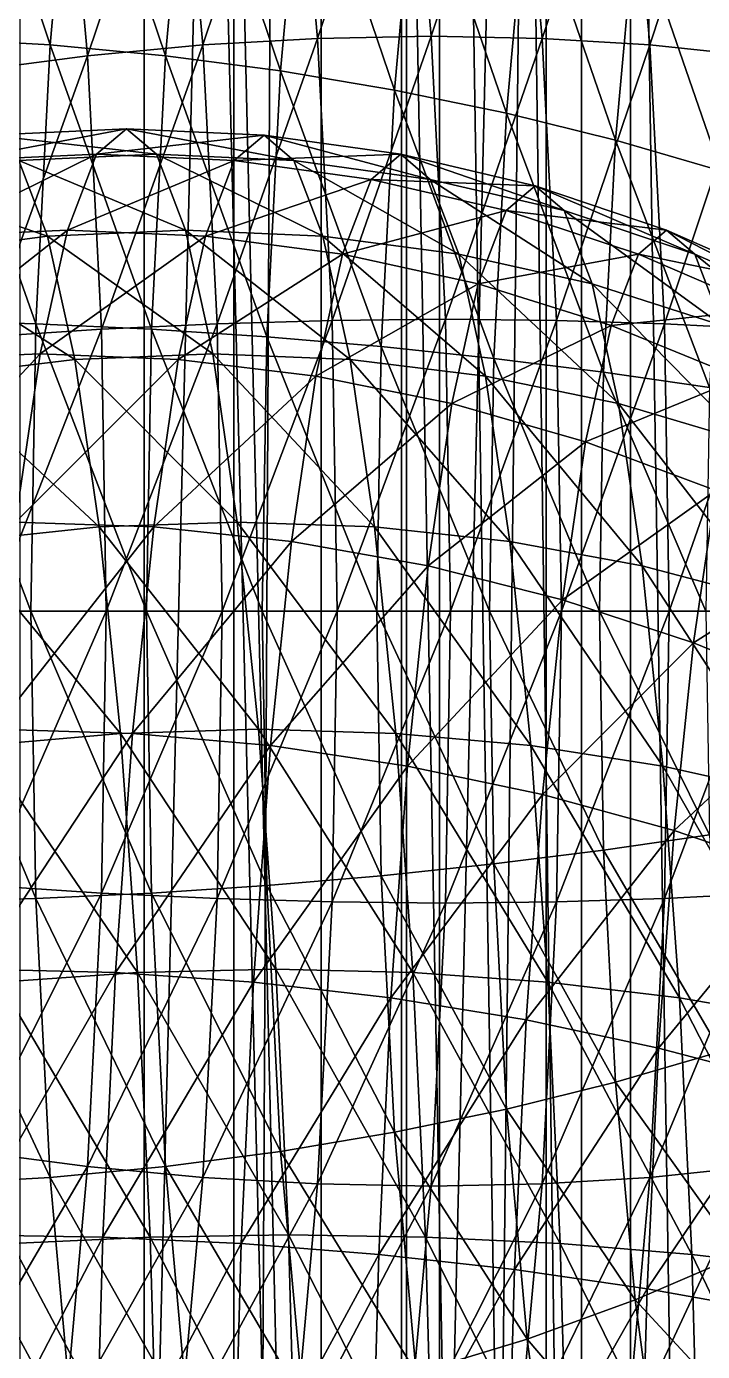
# Model space of a CAD drawing. Header units: metres. Extents: x -1.83 to 1.83, y -2.28 to 6.34.
# Drawn here: x 0.3643 to 0.6056, y 0.956 to 1.4289 of the extents above; entities that cross this region are included whole.
import ezdxf

# ---------------------------------------------------------------- set-up
doc = ezdxf.new("R2010")
doc.units = ezdxf.units.M

msp = doc.modelspace()

# ---------------------------------------------------------------- linework, layer by layer
at = {"layer": 'Prism 17'}
for points in [[(-0.6875, -1.03535, 0.03927), (0.6875, 2.96465, 0.03927), (0.6875, -1.03535, 0.03927)], [(-0.6875, -1.03535, 0.03927), (-0.6875, 2.96465, 0.03927), (0.6875, 2.96465, 0.03927)], [(0.40625, -1.03535, -0.02323), (0.28125, 2.96465, -0.11698), (0.28125, -1.03535, -0.11698)], [(0.40625, -1.03535, -0.02323), (0.40625, 2.96465, -0.02323), (0.28125, 2.96465, -0.11698)], [(0.5, -1.03535, -0.08573), (0.40625, 2.96465, -0.02323), (0.40625, -1.03535, -0.02323)], [(0.5, -1.03535, -0.08573), (0.5, 2.96465, -0.08573), (0.40625, 2.96465, -0.02323)], [(0.5625, -1.03535, 0.00802), (0.5, 2.96465, -0.08573), (0.5, -1.03535, -0.08573)], [(0.5625, -1.03535, 0.00802), (0.5625, 2.96465, 0.00802), (0.5, 2.96465, -0.08573)], [(0.625, -1.03535, -0.05448), (0.5625, 2.96465, 0.00802), (0.5625, -1.03535, 0.00802)], [(0.625, -1.03535, -0.05448), (0.625, 2.96465, -0.05448), (0.5625, 2.96465, 0.00802)]]:
    msp.add_3dface(points, dxfattribs=at)
at = {"layer": 'Prism 4'}
for points in [[(0.43834, -1.04699, 0.10907), (0.46953, 4.95301, 0.2558), (0.46953, -1.04699, 0.2558)], [(0.43834, -1.04699, 0.10907), (0.43834, 4.95301, 0.10907), (0.46953, 4.95301, 0.2558)], [(0.54981, -1.04699, 0.0087), (0.43834, 4.95301, 0.10907), (0.43834, -1.04699, 0.10907)], [(0.54981, -1.04699, 0.0087), (0.54981, 4.95301, 0.0087), (0.43834, 4.95301, 0.10907)], [(0.46953, -1.04699, 0.2558), (0.61219, 4.95301, 0.30215), (0.61219, -1.04699, 0.30215)], [(0.46953, -1.04699, 0.2558), (0.46953, 4.95301, 0.2558), (0.61219, 4.95301, 0.30215)], [(0.69247, -1.04699, 0.05506), (0.54981, 4.95301, 0.0087), (0.54981, -1.04699, 0.0087)], [(0.69247, -1.04699, 0.05506), (0.69247, 4.95301, 0.05506), (0.54981, 4.95301, 0.0087)]]:
    msp.add_3dface(points, dxfattribs=at)
at = {"layer": 'Prism 5'}
for points in [[(0.49819, -1.04699, 0.20179), (0.3484, 4.95301, 0.20964), (0.3484, -1.04699, 0.20964)], [(0.49819, -1.04699, 0.20179), (0.49819, 4.95301, 0.20179), (0.3484, 4.95301, 0.20964)], [(0.36199, -1.04699, 0.46909), (0.51179, 4.95301, 0.46124), (0.51179, -1.04699, 0.46124)], [(0.36199, -1.04699, 0.46909), (0.36199, 4.95301, 0.46909), (0.51179, 4.95301, 0.46124)], [(0.57989, -1.04699, 0.32759), (0.49819, 4.95301, 0.20179), (0.49819, -1.04699, 0.20179)], [(0.57989, -1.04699, 0.32759), (0.57989, 4.95301, 0.32759), (0.49819, 4.95301, 0.20179)], [(0.51179, -1.04699, 0.46124), (0.57989, 4.95301, 0.32759), (0.57989, -1.04699, 0.32759)], [(0.51179, -1.04699, 0.46124), (0.51179, 4.95301, 0.46124), (0.57989, 4.95301, 0.32759)]]:
    msp.add_3dface(points, dxfattribs=at)
at = {"layer": 'Sphere 5'}
for points in [[(0.37274, 1.42233, 0.415), (0.33175, 1.42466, 0.38312), (0.34024, 1.51909, 0.373)], [(0.37274, 1.42233, 0.415), (0.34024, 1.51909, 0.373), (0.38113, 1.51567, 0.405)], [(0.45976, 1.51909, 0.06785), (0.41886, 1.51568, 0.03585), (0.42726, 1.42233, 0.02585)], [(0.45976, 1.51909, 0.06785), (0.42726, 1.42233, 0.02585), (0.46825, 1.42466, 0.05773)], [(0.5002, 1.52023, 0.10101), (0.45976, 1.51909, 0.06785), (0.46825, 1.42466, 0.05773)], [(0.5002, 1.52023, 0.10101), (0.46825, 1.42466, 0.05773), (0.50872, 1.42544, 0.09085)], [(0.53988, 1.51909, 0.13508), (0.5002, 1.52023, 0.10101), (0.50872, 1.42544, 0.09085)], [(0.53988, 1.51909, 0.13508), (0.50872, 1.42544, 0.09085), (0.54837, 1.42466, 0.12496)], [(0.57849, 1.51568, 0.1698), (0.53988, 1.51909, 0.13508), (0.54837, 1.42466, 0.12496)], [(0.41394, 1.41845, 0.4454), (0.37274, 1.42233, 0.415), (0.38113, 1.51567, 0.405)], [(0.41886, 1.51568, 0.03585), (0.37783, 1.51001, 0.00526), (0.38606, 1.41845, -0.00455)], [(0.41394, 1.41845, 0.4454), (0.38113, 1.51567, 0.405), (0.42217, 1.51001, 0.43559)], [(0.41886, 1.51568, 0.03585), (0.38606, 1.41845, -0.00455), (0.42726, 1.42233, 0.02585)], [(0.57849, 1.51568, 0.1698), (0.54837, 1.42466, 0.12496), (0.58689, 1.42233, 0.15979)], [(0.61575, 1.51001, 0.2049), (0.57849, 1.51568, 0.1698), (0.58689, 1.42233, 0.15979)], [(0.37783, 1.51001, 0.00526), (0.33696, 1.50214, -0.02369), (0.34497, 1.41307, -0.03324)], [(0.37783, 1.51001, 0.00526), (0.34497, 1.41307, -0.03324), (0.38606, 1.41845, -0.00455)], [(0.45503, 1.41307, 0.47409), (0.41394, 1.41845, 0.4454), (0.42217, 1.51001, 0.43559)], [(0.45503, 1.41307, 0.47409), (0.42217, 1.51001, 0.43559), (0.46304, 1.50214, 0.46455)], [(0.61575, 1.51001, 0.2049), (0.58689, 1.42233, 0.15979), (0.62398, 1.41845, 0.19509)], [(0.49571, 1.40622, 0.50085), (0.45503, 1.41307, 0.47409), (0.46304, 1.50214, 0.46455)], [(0.49571, 1.40622, 0.50085), (0.46304, 1.50214, 0.46455), (0.50343, 1.49212, 0.49165)], [(0.53566, 1.39795, 0.52548), (0.49571, 1.40622, 0.50085), (0.50343, 1.49212, 0.49165)], [(0.53566, 1.39795, 0.52548), (0.50343, 1.49212, 0.49165), (0.54304, 1.48004, 0.51668)], [(0.57457, 1.38833, 0.54778), (0.53566, 1.39795, 0.52548), (0.54304, 1.48004, 0.51668)], [(0.57457, 1.38833, 0.54778), (0.54304, 1.48004, 0.51668), (0.58155, 1.46598, 0.53946)], [(0.61215, 1.37743, 0.56759), (0.57457, 1.38833, 0.54778), (0.58155, 1.46598, 0.53946)], [(0.61215, 1.37743, 0.56759), (0.58155, 1.46598, 0.53946), (0.61868, 1.45005, 0.55981)], [(0.3676, 1.32284, 0.42113), (0.32655, 1.32402, 0.38932), (0.33175, 1.42466, 0.38312)], [(0.3676, 1.32284, 0.42113), (0.33175, 1.42466, 0.38312), (0.37274, 1.42233, 0.415)], [(0.46825, 1.42466, 0.05773), (0.42726, 1.42233, 0.02585), (0.4324, 1.32284, 0.01972)], [(0.46825, 1.42466, 0.05773), (0.4324, 1.32284, 0.01972), (0.47345, 1.32403, 0.05154)], [(0.50872, 1.42544, 0.09085), (0.46825, 1.42466, 0.05773), (0.47345, 1.32403, 0.05154)], [(0.50872, 1.42544, 0.09085), (0.47345, 1.32403, 0.05154), (0.51394, 1.32442, 0.08463)], [(0.54837, 1.42466, 0.12496), (0.50872, 1.42544, 0.09085), (0.51394, 1.32442, 0.08463)], [(0.54837, 1.42466, 0.12496), (0.51394, 1.32442, 0.08463), (0.55357, 1.32403, 0.11876)], [(0.58689, 1.42233, 0.15979), (0.54837, 1.42466, 0.12496), (0.55357, 1.32403, 0.11876)], [(0.4089, 1.32087, 0.45141), (0.3676, 1.32284, 0.42113), (0.37274, 1.42233, 0.415)], [(0.4089, 1.32087, 0.45141), (0.37274, 1.42233, 0.415), (0.41394, 1.41845, 0.4454)], [(0.42726, 1.42233, 0.02585), (0.38606, 1.41845, -0.00455), (0.3911, 1.32087, -0.01056)], [(0.42726, 1.42233, 0.02585), (0.3911, 1.32087, -0.01056), (0.4324, 1.32284, 0.01972)], [(0.58689, 1.42233, 0.15979), (0.55357, 1.32403, 0.11876), (0.59203, 1.32284, 0.15367)], [(0.62398, 1.41845, 0.19509), (0.58689, 1.42233, 0.15979), (0.59203, 1.32284, 0.15367)], [(0.38606, 1.41845, -0.00455), (0.34497, 1.41307, -0.03324), (0.34987, 1.31814, -0.03909)], [(0.38606, 1.41845, -0.00455), (0.34987, 1.31814, -0.03909), (0.3911, 1.32087, -0.01056)], [(0.45013, 1.31814, 0.47994), (0.4089, 1.32087, 0.45141), (0.41394, 1.41845, 0.4454)], [(0.45013, 1.31814, 0.47994), (0.41394, 1.41845, 0.4454), (0.45503, 1.41307, 0.47409)], [(0.62398, 1.41845, 0.19509), (0.59203, 1.32284, 0.15367), (0.62902, 1.32087, 0.18908)], [(0.49098, 1.31466, 0.50649), (0.45013, 1.31814, 0.47994), (0.45503, 1.41307, 0.47409)], [(0.49098, 1.31466, 0.50649), (0.45503, 1.41307, 0.47409), (0.49571, 1.40622, 0.50085)], [(0.53113, 1.31046, 0.53086), (0.49098, 1.31466, 0.50649), (0.49571, 1.40622, 0.50085)], [(0.53113, 1.31046, 0.53086), (0.49571, 1.40622, 0.50085), (0.53566, 1.39795, 0.52548)], [(0.57029, 1.30558, 0.55287), (0.53113, 1.31046, 0.53086), (0.53566, 1.39795, 0.52548)], [(0.57029, 1.30558, 0.55287), (0.53566, 1.39795, 0.52548), (0.57457, 1.38833, 0.54778)], [(0.60816, 1.30005, 0.57236), (0.57029, 1.30558, 0.55287), (0.57457, 1.38833, 0.54778)], [(0.60816, 1.30005, 0.57236), (0.57457, 1.38833, 0.54778), (0.61215, 1.37743, 0.56759)], [(0.51394, 1.32442, 0.08463), (0.47345, 1.32403, 0.05154), (0.4752, 1.22023, 0.04945)], [(0.51394, 1.32442, 0.08463), (0.4752, 1.22023, 0.04945), (0.5157, 1.22023, 0.08254)], [(0.55357, 1.32403, 0.11876), (0.51394, 1.32442, 0.08463), (0.5157, 1.22023, 0.08254)], [(0.36587, 1.22023, 0.42319), (0.3248, 1.22023, 0.3914), (0.32655, 1.32402, 0.38932)], [(0.36587, 1.22023, 0.42319), (0.32655, 1.32402, 0.38932), (0.3676, 1.32284, 0.42113)], [(0.3911, 1.32087, -0.01056), (0.34987, 1.31814, -0.03909), (0.35152, 1.22023, -0.04105)], [(0.3911, 1.32087, -0.01056), (0.35152, 1.22023, -0.04105), (0.3928, 1.22023, -0.01258)], [(0.4072, 1.22023, 0.45344), (0.36587, 1.22023, 0.42319), (0.3676, 1.32284, 0.42113)], [(0.4072, 1.22023, 0.45344), (0.3676, 1.32284, 0.42113), (0.4089, 1.32087, 0.45141)], [(0.4324, 1.32284, 0.01972), (0.3911, 1.32087, -0.01056), (0.3928, 1.22023, -0.01258)], [(0.4324, 1.32284, 0.01972), (0.3928, 1.22023, -0.01258), (0.43413, 1.22023, 0.01766)], [(0.44848, 1.22023, 0.48191), (0.4072, 1.22023, 0.45344), (0.4089, 1.32087, 0.45141)], [(0.44848, 1.22023, 0.48191), (0.4089, 1.32087, 0.45141), (0.45013, 1.31814, 0.47994)], [(0.47345, 1.32403, 0.05154), (0.4324, 1.32284, 0.01972), (0.43413, 1.22023, 0.01766)], [(0.47345, 1.32403, 0.05154), (0.43413, 1.22023, 0.01766), (0.4752, 1.22023, 0.04945)], [(0.55357, 1.32403, 0.11876), (0.5157, 1.22023, 0.08254), (0.55532, 1.22023, 0.11668)], [(0.59203, 1.32284, 0.15367), (0.55357, 1.32403, 0.11876), (0.55532, 1.22023, 0.11668)], [(0.59203, 1.32284, 0.15367), (0.55532, 1.22023, 0.11668), (0.59376, 1.22023, 0.1516)], [(0.62902, 1.32087, 0.18908), (0.59203, 1.32284, 0.15367), (0.59376, 1.22023, 0.1516)], [(0.62902, 1.32087, 0.18908), (0.59376, 1.22023, 0.1516), (0.63072, 1.22023, 0.18706)], [(0.48938, 1.22023, 0.50839), (0.44848, 1.22023, 0.48191), (0.45013, 1.31814, 0.47994)], [(0.48938, 1.22023, 0.50839), (0.45013, 1.31814, 0.47994), (0.49098, 1.31466, 0.50649)], [(0.52961, 1.22023, 0.53268), (0.48938, 1.22023, 0.50839), (0.49098, 1.31466, 0.50649)], [(0.52961, 1.22023, 0.53268), (0.49098, 1.31466, 0.50649), (0.53113, 1.31046, 0.53086)], [(0.56885, 1.22023, 0.55459), (0.52961, 1.22023, 0.53268), (0.53113, 1.31046, 0.53086)], [(0.56885, 1.22023, 0.55459), (0.53113, 1.31046, 0.53086), (0.57029, 1.30558, 0.55287)], [(0.60681, 1.22023, 0.57396), (0.56885, 1.22023, 0.55459), (0.57029, 1.30558, 0.55287)], [(0.60681, 1.22023, 0.57396), (0.57029, 1.30558, 0.55287), (0.60816, 1.30005, 0.57236)], [(0.3676, 1.11763, 0.42113), (0.3248, 1.22023, 0.3914), (0.36587, 1.22023, 0.42319)], [(0.3676, 1.11763, 0.42113), (0.32655, 1.11644, 0.38932), (0.3248, 1.22023, 0.3914)], [(0.3928, 1.22023, -0.01258), (0.34987, 1.12233, -0.03909), (0.3911, 1.11959, -0.01056)], [(0.3928, 1.22023, -0.01258), (0.35152, 1.22023, -0.04105), (0.34987, 1.12233, -0.03909)], [(0.4089, 1.11959, 0.45141), (0.36587, 1.22023, 0.42319), (0.4072, 1.22023, 0.45344)], [(0.4089, 1.11959, 0.45141), (0.3676, 1.11763, 0.42113), (0.36587, 1.22023, 0.42319)], [(0.43413, 1.22023, 0.01766), (0.3911, 1.11959, -0.01056), (0.4324, 1.11763, 0.01972)], [(0.43413, 1.22023, 0.01766), (0.3928, 1.22023, -0.01258), (0.3911, 1.11959, -0.01056)], [(0.45013, 1.12233, 0.47994), (0.4072, 1.22023, 0.45344), (0.44848, 1.22023, 0.48191)], [(0.45013, 1.12233, 0.47994), (0.4089, 1.11959, 0.45141), (0.4072, 1.22023, 0.45344)], [(0.4752, 1.22023, 0.04945), (0.4324, 1.11763, 0.01972), (0.47345, 1.11644, 0.05154)], [(0.4752, 1.22023, 0.04945), (0.43413, 1.22023, 0.01766), (0.4324, 1.11763, 0.01972)], [(0.49098, 1.12581, 0.50649), (0.44848, 1.22023, 0.48191), (0.48938, 1.22023, 0.50839)], [(0.49098, 1.12581, 0.50649), (0.45013, 1.12233, 0.47994), (0.44848, 1.22023, 0.48191)], [(0.5157, 1.22023, 0.08254), (0.47345, 1.11644, 0.05154), (0.51394, 1.11604, 0.08463)], [(0.5157, 1.22023, 0.08254), (0.4752, 1.22023, 0.04945), (0.47345, 1.11644, 0.05154)], [(0.53113, 1.13, 0.53086), (0.48938, 1.22023, 0.50839), (0.52961, 1.22023, 0.53268)], [(0.53113, 1.13, 0.53086), (0.49098, 1.12581, 0.50649), (0.48938, 1.22023, 0.50839)], [(0.55532, 1.22023, 0.11668), (0.51394, 1.11604, 0.08463), (0.55357, 1.11644, 0.11876)], [(0.55532, 1.22023, 0.11668), (0.5157, 1.22023, 0.08254), (0.51394, 1.11604, 0.08463)], [(0.57029, 1.13489, 0.55287), (0.52961, 1.22023, 0.53268), (0.56885, 1.22023, 0.55459)], [(0.57029, 1.13489, 0.55287), (0.53113, 1.13, 0.53086), (0.52961, 1.22023, 0.53268)], [(0.59376, 1.22023, 0.1516), (0.55357, 1.11644, 0.11876), (0.59203, 1.11763, 0.15367)], [(0.59376, 1.22023, 0.1516), (0.55532, 1.22023, 0.11668), (0.55357, 1.11644, 0.11876)], [(0.60816, 1.14042, 0.57236), (0.56885, 1.22023, 0.55459), (0.60681, 1.22023, 0.57396)], [(0.60816, 1.14042, 0.57236), (0.57029, 1.13489, 0.55287), (0.56885, 1.22023, 0.55459)], [(0.63072, 1.22023, 0.18706), (0.59203, 1.11763, 0.15367), (0.62902, 1.11959, 0.18908)], [(0.63072, 1.22023, 0.18706), (0.59376, 1.22023, 0.1516), (0.59203, 1.11763, 0.15367)], [(0.61215, 1.06303, 0.56759), (0.57029, 1.13489, 0.55287), (0.60816, 1.14042, 0.57236)], [(0.57457, 1.05213, 0.54778), (0.53113, 1.13, 0.53086), (0.57029, 1.13489, 0.55287)], [(0.61215, 1.06303, 0.56759), (0.57457, 1.05213, 0.54778), (0.57029, 1.13489, 0.55287)], [(0.49571, 1.03425, 0.50085), (0.45013, 1.12233, 0.47994), (0.49098, 1.12581, 0.50649)], [(0.53566, 1.04251, 0.52548), (0.49098, 1.12581, 0.50649), (0.53113, 1.13, 0.53086)], [(0.53566, 1.04251, 0.52548), (0.49571, 1.03425, 0.50085), (0.49098, 1.12581, 0.50649)], [(0.57457, 1.05213, 0.54778), (0.53566, 1.04251, 0.52548), (0.53113, 1.13, 0.53086)], [(0.3911, 1.11959, -0.01056), (0.34987, 1.12233, -0.03909), (0.34497, 1.0274, -0.03324)], [(0.45503, 1.0274, 0.47409), (0.4089, 1.11959, 0.45141), (0.45013, 1.12233, 0.47994)], [(0.49571, 1.03425, 0.50085), (0.45503, 1.0274, 0.47409), (0.45013, 1.12233, 0.47994)], [(0.37274, 1.01814, 0.415), (0.32655, 1.11644, 0.38932), (0.3676, 1.11763, 0.42113)], [(0.37274, 1.01814, 0.415), (0.33175, 1.0158, 0.38312), (0.32655, 1.11644, 0.38932)], [(0.3911, 1.11959, -0.01056), (0.34497, 1.0274, -0.03324), (0.38606, 1.02201, -0.00455)], [(0.41394, 1.02201, 0.4454), (0.3676, 1.11763, 0.42113), (0.4089, 1.11959, 0.45141)], [(0.41394, 1.02201, 0.4454), (0.37274, 1.01814, 0.415), (0.3676, 1.11763, 0.42113)], [(0.4324, 1.11763, 0.01972), (0.3911, 1.11959, -0.01056), (0.38606, 1.02201, -0.00455)], [(0.4324, 1.11763, 0.01972), (0.38606, 1.02201, -0.00455), (0.42726, 1.01814, 0.02585)], [(0.45503, 1.0274, 0.47409), (0.41394, 1.02201, 0.4454), (0.4089, 1.11959, 0.45141)], [(0.47345, 1.11644, 0.05154), (0.4324, 1.11763, 0.01972), (0.42726, 1.01814, 0.02585)], [(0.47345, 1.11644, 0.05154), (0.42726, 1.01814, 0.02585), (0.46825, 1.0158, 0.05773)], [(0.51394, 1.11604, 0.08463), (0.47345, 1.11644, 0.05154), (0.46825, 1.0158, 0.05773)], [(0.51394, 1.11604, 0.08463), (0.46825, 1.0158, 0.05773), (0.50872, 1.01502, 0.09085)], [(0.55357, 1.11644, 0.11876), (0.50872, 1.01502, 0.09085), (0.54837, 1.0158, 0.12496)], [(0.55357, 1.11644, 0.11876), (0.51394, 1.11604, 0.08463), (0.50872, 1.01502, 0.09085)], [(0.59203, 1.11763, 0.15367), (0.54837, 1.0158, 0.12496), (0.58689, 1.01814, 0.15979)], [(0.59203, 1.11763, 0.15367), (0.55357, 1.11644, 0.11876), (0.54837, 1.0158, 0.12496)], [(0.62902, 1.11959, 0.18908), (0.58689, 1.01814, 0.15979), (0.62398, 1.02201, 0.19509)], [(0.62902, 1.11959, 0.18908), (0.59203, 1.11763, 0.15367), (0.58689, 1.01814, 0.15979)], [(0.61868, 0.99042, 0.55981), (0.57457, 1.05213, 0.54778), (0.61215, 1.06303, 0.56759)], [(0.58155, 0.97449, 0.53946), (0.53566, 1.04251, 0.52548), (0.57457, 1.05213, 0.54778)], [(0.61868, 0.99042, 0.55981), (0.58155, 0.97449, 0.53946), (0.57457, 1.05213, 0.54778)], [(0.54304, 0.96042, 0.51668), (0.49571, 1.03425, 0.50085), (0.53566, 1.04251, 0.52548)], [(0.58155, 0.97449, 0.53946), (0.54304, 0.96042, 0.51668), (0.53566, 1.04251, 0.52548)], [(0.50343, 0.94834, 0.49164), (0.45503, 1.0274, 0.47409), (0.49571, 1.03425, 0.50085)], [(0.54304, 0.96042, 0.51668), (0.50343, 0.94834, 0.49164), (0.49571, 1.03425, 0.50085)], [(0.38606, 1.02201, -0.00455), (0.34497, 1.0274, -0.03324), (0.33696, 0.93832, -0.02369)], [(0.46304, 0.93832, 0.46455), (0.41394, 1.02201, 0.4454), (0.45503, 1.0274, 0.47409)], [(0.50343, 0.94834, 0.49164), (0.46304, 0.93832, 0.46455), (0.45503, 1.0274, 0.47409)], [(0.38606, 1.02201, -0.00455), (0.33696, 0.93832, -0.02369), (0.37783, 0.93045, 0.00526)], [(0.42217, 0.93045, 0.43559), (0.37274, 1.01814, 0.415), (0.41394, 1.02201, 0.4454)], [(0.42726, 1.01814, 0.02585), (0.38606, 1.02201, -0.00455), (0.37783, 0.93045, 0.00526)], [(0.46304, 0.93832, 0.46455), (0.42217, 0.93045, 0.43559), (0.41394, 1.02201, 0.4454)], [(0.62398, 1.02201, 0.19509), (0.57849, 0.92479, 0.1698), (0.61575, 0.93045, 0.2049)], [(0.62398, 1.02201, 0.19509), (0.58689, 1.01814, 0.15979), (0.57849, 0.92479, 0.1698)], [(0.38113, 0.92479, 0.405), (0.33175, 1.0158, 0.38312), (0.37274, 1.01814, 0.415)], [(0.42217, 0.93045, 0.43559), (0.38113, 0.92479, 0.405), (0.37274, 1.01814, 0.415)], [(0.42726, 1.01814, 0.02585), (0.37783, 0.93045, 0.00526), (0.41886, 0.92479, 0.03585)], [(0.46825, 1.0158, 0.05773), (0.42726, 1.01814, 0.02585), (0.41886, 0.92479, 0.03585)], [(0.58689, 1.01814, 0.15979), (0.53988, 0.92137, 0.13508), (0.57849, 0.92479, 0.1698)], [(0.58689, 1.01814, 0.15979), (0.54837, 1.0158, 0.12496), (0.53988, 0.92137, 0.13508)], [(0.38113, 0.92479, 0.405), (0.34024, 0.92137, 0.373), (0.33175, 1.0158, 0.38312)], [(0.46825, 1.0158, 0.05773), (0.41886, 0.92479, 0.03585), (0.45976, 0.92137, 0.06785)], [(0.50872, 1.01502, 0.09085), (0.46825, 1.0158, 0.05773), (0.45976, 0.92137, 0.06785)], [(0.50872, 1.01502, 0.09085), (0.45976, 0.92137, 0.06785), (0.5002, 0.92023, 0.10101)], [(0.54837, 1.0158, 0.12496), (0.5002, 0.92023, 0.10101), (0.53988, 0.92137, 0.13508)], [(0.54837, 1.0158, 0.12496), (0.50872, 1.01502, 0.09085), (0.5002, 0.92023, 0.10101)], [(0.62755, 0.92479, 0.54925), (0.58155, 0.97449, 0.53946), (0.61868, 0.99042, 0.55981)], [(0.59103, 0.90431, 0.52816), (0.54304, 0.96042, 0.51668), (0.58155, 0.97449, 0.53946)], [(0.62755, 0.92479, 0.54925), (0.59103, 0.90431, 0.52816), (0.58155, 0.97449, 0.53946)], [(0.55305, 0.88623, 0.50474), (0.50343, 0.94834, 0.49164), (0.54304, 0.96042, 0.51668)], [(0.59103, 0.90431, 0.52816), (0.55305, 0.88623, 0.50474), (0.54304, 0.96042, 0.51668)]]:
    msp.add_3dface(points, dxfattribs=at)
at = {"layer": 'Sphere 6'}
for points in [[(0.4, 1.39243, 0.20043), (0.34021, 1.38106, 0.18905), (0.38931, 1.38331, 0.17106)], [(0.4, 1.39243, 0.20043), (0.35086, 1.39014, 0.21831), (0.34021, 1.38106, 0.18905)], [(0.41069, 1.38331, 0.2298), (0.35086, 1.39014, 0.21831), (0.4, 1.39243, 0.20043)], [(0.44914, 1.39014, 0.18254), (0.4, 1.39243, 0.20043), (0.38931, 1.38331, 0.17106)], [(0.45979, 1.38106, 0.2118), (0.4, 1.39243, 0.20043), (0.44914, 1.39014, 0.18254)], [(0.45979, 1.38106, 0.2118), (0.41069, 1.38331, 0.2298), (0.4, 1.39243, 0.20043)], [(0.41069, 1.38331, 0.2298), (0.36151, 1.38106, 0.24757), (0.35086, 1.39014, 0.21831)], [(0.44914, 1.39014, 0.18254), (0.38931, 1.38331, 0.17106), (0.43849, 1.38106, 0.15328)], [(0.49791, 1.38331, 0.16479), (0.44914, 1.39014, 0.18254), (0.43849, 1.38106, 0.15328)], [(0.50843, 1.37433, 0.19372), (0.44914, 1.39014, 0.18254), (0.49791, 1.38331, 0.16479)], [(0.50843, 1.37433, 0.19372), (0.45979, 1.38106, 0.2118), (0.44914, 1.39014, 0.18254)], [(0.37184, 1.3541, 0.27594), (0.31262, 1.37433, 0.26499), (0.36151, 1.38106, 0.24757)], [(0.38931, 1.38331, 0.17106), (0.32988, 1.3541, 0.16068), (0.37894, 1.35624, 0.14258)], [(0.38931, 1.38331, 0.17106), (0.34021, 1.38106, 0.18905), (0.32988, 1.3541, 0.16068)], [(0.42106, 1.35624, 0.25828), (0.36151, 1.38106, 0.24757), (0.41069, 1.38331, 0.2298)], [(0.42106, 1.35624, 0.25828), (0.37184, 1.3541, 0.27594), (0.36151, 1.38106, 0.24757)], [(0.43849, 1.38106, 0.15328), (0.38931, 1.38331, 0.17106), (0.37894, 1.35624, 0.14258)], [(0.43849, 1.38106, 0.15328), (0.37894, 1.35624, 0.14258), (0.42816, 1.3541, 0.12491)], [(0.47012, 1.3541, 0.24017), (0.41069, 1.38331, 0.2298), (0.45979, 1.38106, 0.2118)], [(0.47012, 1.3541, 0.24017), (0.42106, 1.35624, 0.25828), (0.41069, 1.38331, 0.2298)], [(0.48738, 1.37433, 0.13587), (0.43849, 1.38106, 0.15328), (0.42816, 1.3541, 0.12491)], [(0.49791, 1.38331, 0.16479), (0.43849, 1.38106, 0.15328), (0.48738, 1.37433, 0.13587)], [(0.51864, 1.34768, 0.22176), (0.45979, 1.38106, 0.2118), (0.50843, 1.37433, 0.19372)], [(0.51864, 1.34768, 0.22176), (0.47012, 1.3541, 0.24017), (0.45979, 1.38106, 0.2118)], [(0.54593, 1.37198, 0.14731), (0.49791, 1.38331, 0.16479), (0.48738, 1.37433, 0.13587)], [(0.55625, 1.36318, 0.17568), (0.49791, 1.38331, 0.16479), (0.54593, 1.37198, 0.14731)], [(0.55625, 1.36318, 0.17568), (0.50843, 1.37433, 0.19372), (0.49791, 1.38331, 0.16479)], [(0.37184, 1.3541, 0.27594), (0.32283, 1.34768, 0.29303), (0.31262, 1.37433, 0.26499)], [(0.48738, 1.37433, 0.13587), (0.42816, 1.3541, 0.12491), (0.47717, 1.34768, 0.10782)], [(0.5356, 1.36318, 0.11894), (0.48738, 1.37433, 0.13587), (0.47717, 1.34768, 0.10782)], [(0.54593, 1.37198, 0.14731), (0.48738, 1.37433, 0.13587), (0.5356, 1.36318, 0.11894)], [(0.56626, 1.33703, 0.20319), (0.50843, 1.37433, 0.19372), (0.55625, 1.36318, 0.17568)], [(0.56626, 1.33703, 0.20319), (0.51864, 1.34768, 0.22176), (0.50843, 1.37433, 0.19372)], [(0.59284, 1.35624, 0.13024), (0.54593, 1.37198, 0.14731), (0.5356, 1.36318, 0.11894)], [(0.60288, 1.34768, 0.15784), (0.54593, 1.37198, 0.14731), (0.59284, 1.35624, 0.13024)], [(0.60288, 1.34768, 0.15784), (0.55625, 1.36318, 0.17568), (0.54593, 1.37198, 0.14731)], [(0.5356, 1.36318, 0.11894), (0.47717, 1.34768, 0.10782), (0.52559, 1.33703, 0.09143)], [(0.58279, 1.34768, 0.10264), (0.5356, 1.36318, 0.11894), (0.52559, 1.33703, 0.09143)], [(0.59284, 1.35624, 0.13024), (0.5356, 1.36318, 0.11894), (0.58279, 1.34768, 0.10264)], [(0.61262, 1.32224, 0.1846), (0.55625, 1.36318, 0.17568), (0.60288, 1.34768, 0.15784)], [(0.61262, 1.32224, 0.1846), (0.56626, 1.33703, 0.20319), (0.55625, 1.36318, 0.17568)], [(0.37894, 1.35624, 0.14258), (0.3202, 1.31006, 0.13406), (0.36922, 1.31204, 0.11585)], [(0.37894, 1.35624, 0.14258), (0.32988, 1.3541, 0.16068), (0.3202, 1.31006, 0.13406)], [(0.38152, 1.31006, 0.30256), (0.32283, 1.34768, 0.29303), (0.37184, 1.3541, 0.27594)], [(0.42816, 1.3541, 0.12491), (0.37894, 1.35624, 0.14258), (0.36922, 1.31204, 0.11585)], [(0.42816, 1.3541, 0.12491), (0.36922, 1.31204, 0.11585), (0.41847, 1.31006, 0.09829)], [(0.43078, 1.31204, 0.285), (0.37184, 1.3541, 0.27594), (0.42106, 1.35624, 0.25828)], [(0.43078, 1.31204, 0.285), (0.38152, 1.31006, 0.30256), (0.37184, 1.3541, 0.27594)], [(0.47717, 1.34768, 0.10782), (0.42816, 1.3541, 0.12491), (0.41847, 1.31006, 0.09829)], [(0.4798, 1.31006, 0.26679), (0.42106, 1.35624, 0.25828), (0.47012, 1.3541, 0.24017)], [(0.4798, 1.31006, 0.26679), (0.43078, 1.31204, 0.285), (0.42106, 1.35624, 0.25828)], [(0.52822, 1.30415, 0.24808), (0.47012, 1.3541, 0.24017), (0.51864, 1.34768, 0.22176)], [(0.52822, 1.30415, 0.24808), (0.4798, 1.31006, 0.26679), (0.47012, 1.3541, 0.24017)], [(0.63828, 1.33621, 0.1137), (0.59284, 1.35624, 0.13024), (0.58279, 1.34768, 0.10264)], [(0.64797, 1.32795, 0.14032), (0.59284, 1.35624, 0.13024), (0.63828, 1.33621, 0.1137)], [(0.64797, 1.32795, 0.14032), (0.60288, 1.34768, 0.15784), (0.59284, 1.35624, 0.13024)], [(0.38152, 1.31006, 0.30256), (0.33241, 1.30415, 0.31935), (0.32283, 1.34768, 0.29303)], [(0.47717, 1.34768, 0.10782), (0.41847, 1.31006, 0.09829), (0.46759, 1.30415, 0.0815)], [(0.52559, 1.33703, 0.09143), (0.47717, 1.34768, 0.10782), (0.46759, 1.30415, 0.0815)], [(0.57566, 1.29434, 0.229), (0.51864, 1.34768, 0.22176), (0.56626, 1.33703, 0.20319)], [(0.57566, 1.29434, 0.229), (0.52822, 1.30415, 0.24808), (0.51864, 1.34768, 0.22176)], [(0.58279, 1.34768, 0.10264), (0.52559, 1.33703, 0.09143), (0.57305, 1.32224, 0.07588)], [(0.62859, 1.32795, 0.08708), (0.58279, 1.34768, 0.10264), (0.57305, 1.32224, 0.07588)], [(0.63828, 1.33621, 0.1137), (0.58279, 1.34768, 0.10264), (0.62859, 1.32795, 0.08708)], [(0.65736, 1.30342, 0.16613), (0.60288, 1.34768, 0.15784), (0.64797, 1.32795, 0.14032)], [(0.65736, 1.30342, 0.16613), (0.61262, 1.32224, 0.1846), (0.60288, 1.34768, 0.15784)], [(0.52559, 1.33703, 0.09143), (0.46759, 1.30415, 0.0815), (0.51619, 1.29434, 0.06562)], [(0.57305, 1.32224, 0.07588), (0.52559, 1.33703, 0.09143), (0.51619, 1.29434, 0.06562)], [(0.62176, 1.2807, 0.20971), (0.56626, 1.33703, 0.20319), (0.61262, 1.32224, 0.1846)], [(0.62176, 1.2807, 0.20971), (0.57566, 1.29434, 0.229), (0.56626, 1.33703, 0.20319)], [(0.62859, 1.32795, 0.08708), (0.57305, 1.32224, 0.07588), (0.6192, 1.30342, 0.06127)], [(0.57305, 1.32224, 0.07588), (0.51619, 1.29434, 0.06562), (0.56391, 1.28071, 0.05077)], [(0.6192, 1.30342, 0.06127), (0.57305, 1.32224, 0.07588), (0.56391, 1.28071, 0.05077)], [(0.36922, 1.31204, 0.11585), (0.31144, 1.2503, 0.11), (0.36043, 1.25205, 0.0917)], [(0.36922, 1.31204, 0.11585), (0.3202, 1.31006, 0.13406), (0.31144, 1.2503, 0.11)], [(0.39028, 1.2503, 0.32662), (0.33241, 1.30415, 0.31935), (0.38152, 1.31006, 0.30256)], [(0.41847, 1.31006, 0.09829), (0.36922, 1.31204, 0.11585), (0.36043, 1.25205, 0.0917)], [(0.41847, 1.31006, 0.09829), (0.36043, 1.25205, 0.0917), (0.40972, 1.2503, 0.07423)], [(0.43957, 1.25205, 0.30915), (0.38152, 1.31006, 0.30256), (0.43078, 1.31204, 0.285)], [(0.43957, 1.25205, 0.30915), (0.39028, 1.2503, 0.32662), (0.38152, 1.31006, 0.30256)], [(0.46759, 1.30415, 0.0815), (0.41847, 1.31006, 0.09829), (0.40972, 1.2503, 0.07423)], [(0.48856, 1.2503, 0.29085), (0.43078, 1.31204, 0.285), (0.4798, 1.31006, 0.26679)], [(0.48856, 1.2503, 0.29085), (0.43957, 1.25205, 0.30915), (0.43078, 1.31204, 0.285)], [(0.53688, 1.24507, 0.27186), (0.4798, 1.31006, 0.26679), (0.52822, 1.30415, 0.24808)], [(0.53688, 1.24507, 0.27186), (0.48856, 1.2503, 0.29085), (0.4798, 1.31006, 0.26679)], [(0.39028, 1.2503, 0.32662), (0.34107, 1.24507, 0.34313), (0.33241, 1.30415, 0.31935)], [(0.46759, 1.30415, 0.0815), (0.40972, 1.2503, 0.07423), (0.45893, 1.24507, 0.05772)], [(0.51619, 1.29434, 0.06562), (0.46759, 1.30415, 0.0815), (0.45893, 1.24507, 0.05772)], [(0.58415, 1.23639, 0.25233), (0.52822, 1.30415, 0.24808), (0.57566, 1.29434, 0.229)], [(0.58415, 1.23639, 0.25233), (0.53688, 1.24507, 0.27186), (0.52822, 1.30415, 0.24808)], [(0.6192, 1.30342, 0.06127), (0.56391, 1.28071, 0.05077), (0.61038, 1.26336, 0.03705)], [(0.51619, 1.29434, 0.06562), (0.45893, 1.24507, 0.05772), (0.5077, 1.23639, 0.04229)], [(0.56391, 1.28071, 0.05077), (0.51619, 1.29434, 0.06562), (0.5077, 1.23639, 0.04229)], [(0.63002, 1.22433, 0.23241), (0.57566, 1.29434, 0.229), (0.62176, 1.2807, 0.20971)], [(0.63002, 1.22433, 0.23241), (0.58415, 1.23639, 0.25233), (0.57566, 1.29434, 0.229)], [(0.56391, 1.28071, 0.05077), (0.5077, 1.23639, 0.04229), (0.55565, 1.22433, 0.02807)], [(0.61038, 1.26336, 0.03705), (0.56391, 1.28071, 0.05077), (0.55565, 1.22433, 0.02807)], [(0.61038, 1.26336, 0.03705), (0.55565, 1.22433, 0.02807), (0.60241, 1.20899, 0.01516)], [(0.65525, 1.24243, 0.02458), (0.61038, 1.26336, 0.03705), (0.60241, 1.20899, 0.01516)], [(0.39784, 1.17663, 0.34739), (0.34107, 1.24507, 0.34313), (0.39028, 1.2503, 0.32662)], [(0.40972, 1.2503, 0.07423), (0.36043, 1.25205, 0.0917), (0.35284, 1.1781, 0.07085)], [(0.40972, 1.2503, 0.07423), (0.35284, 1.1781, 0.07085), (0.40216, 1.17663, 0.05346)], [(0.44716, 1.1781, 0.33), (0.39028, 1.2503, 0.32662), (0.43957, 1.25205, 0.30915)], [(0.44716, 1.1781, 0.33), (0.39784, 1.17663, 0.34739), (0.39028, 1.2503, 0.32662)], [(0.45893, 1.24507, 0.05772), (0.40972, 1.2503, 0.07423), (0.40216, 1.17663, 0.05346)], [(0.49612, 1.17663, 0.31162), (0.43957, 1.25205, 0.30915), (0.48856, 1.2503, 0.29085)], [(0.49612, 1.17663, 0.31162), (0.44716, 1.1781, 0.33), (0.43957, 1.25205, 0.30915)], [(0.54435, 1.17224, 0.2924), (0.48856, 1.2503, 0.29085), (0.53688, 1.24507, 0.27186)], [(0.54435, 1.17224, 0.2924), (0.49612, 1.17663, 0.31162), (0.48856, 1.2503, 0.29085)], [(0.39784, 1.17663, 0.34739), (0.34854, 1.17224, 0.36367), (0.34107, 1.24507, 0.34313)], [(0.45893, 1.24507, 0.05772), (0.40216, 1.17663, 0.05346), (0.45146, 1.17224, 0.03719)], [(0.5077, 1.23639, 0.04229), (0.45893, 1.24507, 0.05772), (0.45146, 1.17224, 0.03719)], [(0.59148, 1.16496, 0.27247), (0.53688, 1.24507, 0.27186), (0.58415, 1.23639, 0.25233)], [(0.59148, 1.16496, 0.27247), (0.54435, 1.17224, 0.2924), (0.53688, 1.24507, 0.27186)], [(0.65525, 1.24243, 0.02458), (0.60241, 1.20899, 0.01516), (0.64764, 1.19048, 0.00366)], [(0.5077, 1.23639, 0.04229), (0.45146, 1.17224, 0.03719), (0.50037, 1.16496, 0.02216)], [(0.55565, 1.22433, 0.02807), (0.5077, 1.23639, 0.04229), (0.50037, 1.16496, 0.02216)], [(0.63715, 1.15484, 0.252), (0.58415, 1.23639, 0.25233), (0.63002, 1.22433, 0.23241)], [(0.63715, 1.15484, 0.252), (0.59148, 1.16496, 0.27247), (0.58415, 1.23639, 0.25233)], [(0.55565, 1.22433, 0.02807), (0.50037, 1.16496, 0.02216), (0.54852, 1.15484, 0.00848)], [(0.60241, 1.20899, 0.01516), (0.55565, 1.22433, 0.02807), (0.54852, 1.15484, 0.00848)], [(0.60241, 1.20899, 0.01516), (0.54852, 1.15484, 0.00848), (0.59554, 1.14196, -0.00373)], [(0.64764, 1.19048, 0.00366), (0.60241, 1.20899, 0.01516), (0.59554, 1.14196, -0.00373)], [(0.64764, 1.19048, 0.00366), (0.59554, 1.14196, -0.00373), (0.64107, 1.12643, -0.01439)], [(0.40216, 1.17663, 0.05346), (0.35284, 1.1781, 0.07085), (0.34668, 1.09243, 0.05394)], [(0.45332, 1.09243, 0.34691), (0.39784, 1.17663, 0.34739), (0.44716, 1.1781, 0.33)], [(0.50225, 1.09128, 0.32847), (0.44716, 1.1781, 0.33), (0.49612, 1.17663, 0.31162)], [(0.50225, 1.09128, 0.32847), (0.45332, 1.09243, 0.34691), (0.44716, 1.1781, 0.33)], [(0.40216, 1.17663, 0.05346), (0.34668, 1.09243, 0.05394), (0.39603, 1.09129, 0.03662)], [(0.40397, 1.09128, 0.36424), (0.34854, 1.17224, 0.36367), (0.39784, 1.17663, 0.34739)], [(0.45146, 1.17224, 0.03719), (0.40216, 1.17663, 0.05346), (0.39603, 1.09129, 0.03662)], [(0.45332, 1.09243, 0.34691), (0.40397, 1.09128, 0.36424), (0.39784, 1.17663, 0.34739)], [(0.55041, 1.08787, 0.30905), (0.49612, 1.17663, 0.31162), (0.54435, 1.17224, 0.2924)], [(0.55041, 1.08787, 0.30905), (0.50225, 1.09128, 0.32847), (0.49612, 1.17663, 0.31162)], [(0.40397, 1.09128, 0.36424), (0.3546, 1.08787, 0.38032), (0.34854, 1.17224, 0.36367)], [(0.45146, 1.17224, 0.03719), (0.39603, 1.09129, 0.03662), (0.4454, 1.08787, 0.02053)], [(0.50037, 1.16496, 0.02216), (0.45146, 1.17224, 0.03719), (0.4454, 1.08787, 0.02053)], [(0.59742, 1.0822, 0.28881), (0.54435, 1.17224, 0.2924), (0.59148, 1.16496, 0.27247)], [(0.59742, 1.0822, 0.28881), (0.55041, 1.08787, 0.30905), (0.54435, 1.17224, 0.2924)], [(0.50037, 1.16496, 0.02216), (0.4454, 1.08787, 0.02053), (0.49443, 1.0822, 0.00582)], [(0.54852, 1.15484, 0.00848), (0.50037, 1.16496, 0.02216), (0.49443, 1.0822, 0.00582)], [(0.64294, 1.07433, 0.26789), (0.59148, 1.16496, 0.27247), (0.63715, 1.15484, 0.252)], [(0.64294, 1.07433, 0.26789), (0.59742, 1.0822, 0.28881), (0.59148, 1.16496, 0.27247)], [(0.54852, 1.15484, 0.00848), (0.49443, 1.0822, 0.00582), (0.54274, 1.07433, -0.00741)], [(0.59554, 1.14196, -0.00373), (0.54852, 1.15484, 0.00848), (0.54274, 1.07433, -0.00741)], [(0.59554, 1.14196, -0.00373), (0.54274, 1.07433, -0.00741), (0.58996, 1.06432, -0.01906)], [(0.64107, 1.12643, -0.01439), (0.59554, 1.14196, -0.00373), (0.58996, 1.06432, -0.01906)], [(0.64107, 1.12643, -0.01439), (0.58996, 1.06432, -0.01906), (0.63573, 1.05223, -0.02904)], [(0.39603, 1.09129, 0.03662), (0.34668, 1.09243, 0.05394), (0.34215, 0.99764, 0.04148)], [(0.45785, 0.99764, 0.35937), (0.40397, 1.09128, 0.36424), (0.45332, 1.09243, 0.34691)], [(0.50677, 0.99686, 0.34088), (0.45332, 1.09243, 0.34691), (0.50225, 1.09128, 0.32847)], [(0.50677, 0.99686, 0.34088), (0.45785, 0.99764, 0.35937), (0.45332, 1.09243, 0.34691)], [(0.39603, 1.09129, 0.03662), (0.34215, 0.99764, 0.04148), (0.39151, 0.99686, 0.0242)], [(0.40849, 0.99686, 0.37665), (0.3546, 1.08787, 0.38032), (0.40397, 1.09128, 0.36424)], [(0.40849, 0.99686, 0.37665), (0.35907, 0.99452, 0.39259), (0.3546, 1.08787, 0.38032)], [(0.4454, 1.08787, 0.02053), (0.39603, 1.09129, 0.03662), (0.39151, 0.99686, 0.0242)], [(0.4454, 1.08787, 0.02053), (0.39151, 0.99686, 0.0242), (0.44093, 0.99452, 0.00826)], [(0.45785, 0.99764, 0.35937), (0.40849, 0.99686, 0.37665), (0.40397, 1.09128, 0.36424)], [(0.49443, 1.0822, 0.00582), (0.4454, 1.08787, 0.02053), (0.44093, 0.99452, 0.00826)], [(0.55488, 0.99452, 0.32132), (0.50225, 1.09128, 0.32847), (0.55041, 1.08787, 0.30905)], [(0.55488, 0.99452, 0.32132), (0.50677, 0.99686, 0.34088), (0.50225, 1.09128, 0.32847)], [(0.60181, 0.99065, 0.30084), (0.55041, 1.08787, 0.30905), (0.59742, 1.0822, 0.28881)], [(0.60181, 0.99065, 0.30084), (0.55488, 0.99452, 0.32132), (0.55041, 1.08787, 0.30905)], [(0.49443, 1.0822, 0.00582), (0.44093, 0.99452, 0.00826), (0.49005, 0.99065, -0.00621)], [(0.54274, 1.07433, -0.00741), (0.49443, 1.0822, 0.00582), (0.49005, 0.99065, -0.00621)], [(0.6472, 0.98526, 0.2796), (0.59742, 1.0822, 0.28881), (0.64294, 1.07433, 0.26789)], [(0.6472, 0.98526, 0.2796), (0.60181, 0.99065, 0.30084), (0.59742, 1.0822, 0.28881)], [(0.54274, 1.07433, -0.00741), (0.49005, 0.99065, -0.00621), (0.53847, 0.98526, -0.01912)], [(0.58996, 1.06432, -0.01906), (0.54274, 1.07433, -0.00741), (0.53847, 0.98526, -0.01912)], [(0.58996, 1.06432, -0.01906), (0.53847, 0.98526, -0.01912), (0.58585, 0.97841, -0.03035)], [(0.63573, 1.05223, -0.02904), (0.58996, 1.06432, -0.01906), (0.58585, 0.97841, -0.03035)], [(0.63573, 1.05223, -0.02904), (0.58585, 0.97841, -0.03035), (0.63181, 0.97015, -0.03983)], [(0.39151, 0.99686, 0.0242), (0.34215, 0.99764, 0.04148), (0.33937, 0.89662, 0.03385)], [(0.39151, 0.99686, 0.0242), (0.33937, 0.89662, 0.03385), (0.38874, 0.89622, 0.0166)], [(0.41126, 0.89622, 0.38425), (0.35907, 0.99452, 0.39259), (0.40849, 0.99686, 0.37665)], [(0.41126, 0.89622, 0.38425), (0.3618, 0.89503, 0.40011), (0.35907, 0.99452, 0.39259)], [(0.44093, 0.99452, 0.00826), (0.39151, 0.99686, 0.0242), (0.38874, 0.89622, 0.0166)], [(0.44093, 0.99452, 0.00826), (0.38874, 0.89622, 0.0166), (0.4382, 0.89503, 0.00075)], [(0.46063, 0.89662, 0.367), (0.40849, 0.99686, 0.37665), (0.45785, 0.99764, 0.35937)], [(0.46063, 0.89662, 0.367), (0.41126, 0.89622, 0.38425), (0.40849, 0.99686, 0.37665)], [(0.49005, 0.99065, -0.00621), (0.44093, 0.99452, 0.00826), (0.4382, 0.89503, 0.00075)], [(0.50954, 0.89622, 0.34848), (0.45785, 0.99764, 0.35937), (0.50677, 0.99686, 0.34088)], [(0.50954, 0.89622, 0.34848), (0.46063, 0.89662, 0.367), (0.45785, 0.99764, 0.35937)], [(0.55761, 0.89503, 0.32884), (0.50677, 0.99686, 0.34088), (0.55488, 0.99452, 0.32132)], [(0.55761, 0.89503, 0.32884), (0.50954, 0.89622, 0.34848), (0.50677, 0.99686, 0.34088)], [(0.60449, 0.89307, 0.30821), (0.55488, 0.99452, 0.32132), (0.60181, 0.99065, 0.30084)], [(0.60449, 0.89307, 0.30821), (0.55761, 0.89503, 0.32884), (0.55488, 0.99452, 0.32132)], [(0.49005, 0.99065, -0.00621), (0.4382, 0.89503, 0.00075), (0.48736, 0.89307, -0.01359)], [(0.53847, 0.98526, -0.01912), (0.49005, 0.99065, -0.00621), (0.48736, 0.89307, -0.01359)], [(0.64981, 0.89033, 0.28677), (0.60181, 0.99065, 0.30084), (0.6472, 0.98526, 0.2796)], [(0.64981, 0.89033, 0.28677), (0.60449, 0.89307, 0.30821), (0.60181, 0.99065, 0.30084)], [(0.53847, 0.98526, -0.01912), (0.48736, 0.89307, -0.01359), (0.53586, 0.89033, -0.02629)], [(0.58585, 0.97841, -0.03035), (0.53847, 0.98526, -0.01912), (0.53586, 0.89033, -0.02629)], [(0.58585, 0.97841, -0.03035), (0.53586, 0.89033, -0.02629), (0.58333, 0.88685, -0.03727)], [(0.63181, 0.97015, -0.03983), (0.58585, 0.97841, -0.03035), (0.58333, 0.88685, -0.03727)], [(0.63181, 0.97015, -0.03983), (0.58333, 0.88685, -0.03727), (0.6294, 0.88266, -0.04644)]]:
    msp.add_3dface(points, dxfattribs=at)

doc.saveas('drawing.dxf')
